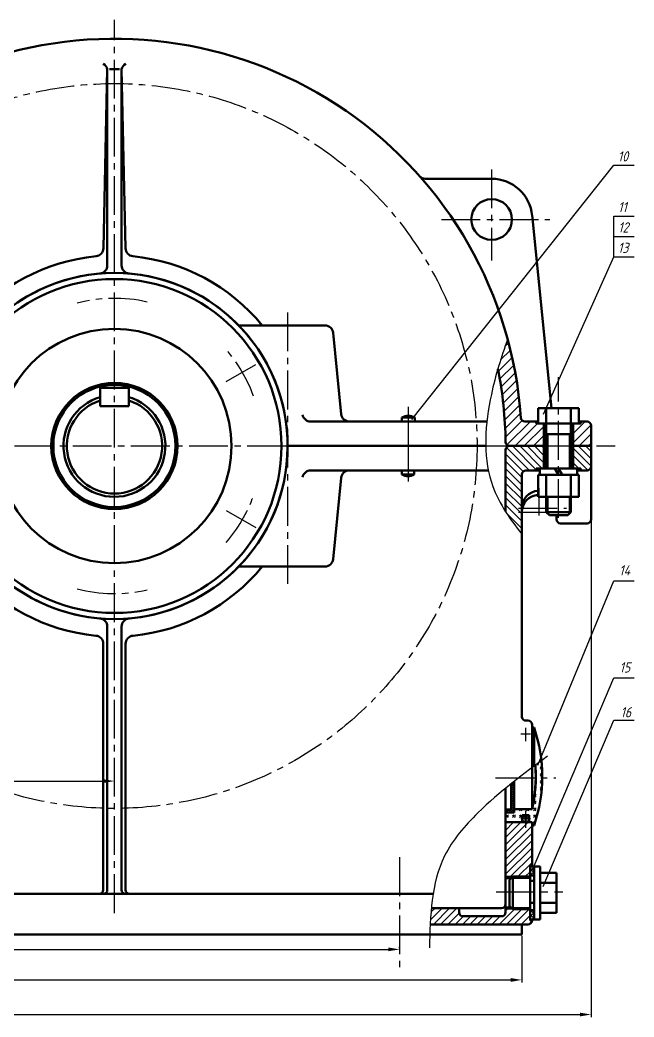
# Model space of a CAD drawing. Header units: millimetres. Extents: x 193 to 2720, y 325 to 2799.
# Drawn here: x 606.7 to 908.1, y 1022.8 to 1512.5 of the extents above; entities that cross this region are included whole.
import ezdxf

# ---------------------------------------------------------------- set-up
doc = ezdxf.new("R2010")
doc.units = ezdxf.units.MM
doc.linetypes.add('CENTER2', pattern=[28.575, 19.05, -3.175, 3.175, -3.175])
for name, color, linetype in [('标注', 191, 'Continuous'), ('点划线', 151, 'CENTER2'), ('细实线', 7, 'Continuous')]:
    doc.layers.add(name, color=color, linetype=linetype)
doc.layers.add('粗实线', color=7, linetype='Continuous', lineweight=50)
doc.styles.get("Standard").update_dxf_attribs({"font": 'gbeitc.shx', "bigfont": 'gbcbig.shx'})
doc.dimstyles.new('副本 ISO-25', dxfattribs={"dimtxt": 5.5, "dimasz": 5.5, "dimexe": 1.25, "dimexo": 0.625, "dimtad": 1, "dimtoh": 1, "dimtxsty": 'Standard', "dimcen": 2.5, "dimadec": 0, "dimazin": 0, "dimtfac": 1, "dimtmove": 0, "dimatfit": 3, "dimfxl": 1, "dimarcsym": 0})
pattern_1 = [(45, (0, 0.6665), (3.3941125, 0), [2, -2.8]), (45, (0.8485, 0.6665), (3.3941125, 0), [0.8, -4]), (45, (0, 1.515), (3.3941125, 0), [0.8, -4])]

# ---------------------------------------------------------------- blocks, each defined once
blk = doc.blocks.new('*D14')
at = {"layer": 'Defpoints', "color": 0, "transparency": 16777216}
for p in [(345.07, 1056.02), (793.07, 1056.02), (793.07, 1056.02)]:
    blk.add_point(p, dxfattribs=at)
at = {"layer": '标注', "color": 0, "lineweight": -2, "transparency": 16777216}
for p, q in [((345.07, 1056.65), (345.07, 1057.27)), ((350.57, 1056.02), (787.57, 1056.02)), ((793.07, 1056.65), (793.07, 1057.27))]:
    blk.add_line(p, q, dxfattribs=at)
at = {"layer": '标注', "color": 0, "transparency": 16777216}
for points in [[(350.57, 1056.94), (350.57, 1055.11), (345.07, 1056.02)], [(787.57, 1056.94), (787.57, 1055.11), (793.07, 1056.02)]]:
    blk.add_solid(points, dxfattribs=at)
at = {"layer": '标注', "color": 0, "transparency": 16777216, "insert": (569.07, 1059.4), "char_height": 5.5, "attachment_point": 5}
blk.add_mtext('448', dxfattribs=at)
blk = doc.blocks.new('*D15')
at = {"layer": 'Defpoints', "color": 0, "transparency": 16777216}
for p in [(285.07, 1063.25), (853.07, 1063.25), (853.07, 1041.01)]:
    blk.add_point(p, dxfattribs=at)
at = {"layer": '标注', "color": 0, "lineweight": -2, "transparency": 16777216}
for p, q in [((285.07, 1062.62), (285.07, 1039.76)), ((853.07, 1062.62), (853.07, 1039.76)), ((290.57, 1041.01), (847.57, 1041.01))]:
    blk.add_line(p, q, dxfattribs=at)
at = {"layer": '标注', "color": 0, "transparency": 16777216}
for points in [[(290.57, 1041.93), (290.57, 1040.09), (285.07, 1041.01)], [(847.57, 1041.93), (847.57, 1040.09), (853.07, 1041.01)]]:
    blk.add_solid(points, dxfattribs=at)
at = {"layer": '标注', "color": 0, "transparency": 16777216, "insert": (569.07, 1044.38), "char_height": 5.5, "attachment_point": 5}
blk.add_mtext('568', dxfattribs=at)
blk = doc.blocks.new('*D16')
at = {"layer": 'Defpoints', "color": 0, "transparency": 16777216}
for p in [(251.07, 1265.25), (887.07, 1267.25), (887.07, 1024.03)]:
    blk.add_point(p, dxfattribs=at)
at = {"layer": '标注', "color": 0, "lineweight": -2, "transparency": 16777216}
for p, q in [((251.07, 1264.62), (251.07, 1022.78)), ((887.07, 1266.62), (887.07, 1022.78)), ((256.57, 1024.03), (881.57, 1024.03))]:
    blk.add_line(p, q, dxfattribs=at)
at = {"layer": '标注', "color": 0, "transparency": 16777216}
for points in [[(256.57, 1024.95), (256.57, 1023.11), (251.07, 1024.03)], [(881.57, 1024.95), (881.57, 1023.11), (887.07, 1024.03)]]:
    blk.add_solid(points, dxfattribs=at)
at = {"layer": '标注', "color": 0, "transparency": 16777216, "insert": (569.07, 1027.4), "char_height": 5.5, "attachment_point": 5}
blk.add_mtext('636', dxfattribs=at)
blk = doc.blocks.new('*D25')
at = {"layer": 'Defpoints', "color": 0, "transparency": 16777216}
for p in [(417.07, 1138.67), (653.07, 1138.67), (653.07, 1138.67)]:
    blk.add_point(p, dxfattribs=at)
at = {"layer": '标注', "color": 0, "lineweight": -2, "transparency": 16777216}
for p, q in [((417.07, 1139.29), (417.07, 1139.92)), ((422.57, 1138.67), (647.57, 1138.67)), ((653.07, 1139.29), (653.07, 1139.92))]:
    blk.add_line(p, q, dxfattribs=at)
at = {"layer": '标注', "color": 0, "transparency": 16777216}
for points in [[(422.57, 1139.59), (422.57, 1137.75), (417.07, 1138.67)], [(647.57, 1139.59), (647.57, 1137.75), (653.07, 1138.67)]]:
    blk.add_solid(points, dxfattribs=at)
at = {"layer": '标注', "color": 0, "transparency": 16777216, "insert": (535.07, 1142.04), "char_height": 5.5, "attachment_point": 5}
blk.add_mtext('236%%P0.036', dxfattribs=at)

msp = doc.modelspace()

# ---------------------------------------------------------------- hatches: boundary and pattern name
at = {"layer": '细实线', "transparency": 33554687}
h = msp.add_hatch(dxfattribs=at)
h.set_pattern_fill('ANSI31', color=256)
edge = h.paths.add_edge_path()
edge.add_spline(control_points=[(846.0837, 1355.6577), (844.3701, 1350.8694), (842.7497, 1346.0323), (841.3038, 1341.1038)], knot_values=[17.5602873, 17.5602873, 17.5602873, 17.5602873, 32.88659148, 32.88659148, 32.88659148, 32.88659148], degree=3, periodic=0)
edge.add_arc((653.0728, 1303.2478), 192, 0.590689, 11.371336, ccw=False)
edge.add_arc((847.0625, 1305.2478), 2, 180.590689, 270)
edge.add_line((847.0625, 1303.2478), (863.8728, 1303.2478))
edge.add_line((863.8728, 1303.2478), (863.8728, 1314.2478))
edge.add_line((863.8728, 1314.2478), (860.0728, 1314.2478))
edge.add_line((860.0728, 1314.2478), (860.0728, 1315.2478))
edge.add_line((860.0728, 1315.2478), (854.5871, 1315.2478))
edge.add_arc((854.5871, 1317.2478), 2, 183.974181, 270, ccw=False)
edge.add_arc((653.0728, 1303.2478), 200, 3.974181, 15.191706)
h.paths.add_polyline_path([(887.0728, 1313.2478, 0.41421356), (885.0728, 1315.2478), (882.0728, 1315.2478), (882.0728, 1314.2478), (878.2728, 1314.2478), (878.2728, 1303.2478), (887.0728, 1303.2478)])
h = msp.add_hatch(dxfattribs=at)
h.set_pattern_fill('ANSI31', color=256, scale=0.8, angle=90)
edge = h.paths.add_edge_path()
edge.add_line((863.8728, 1303.2478), (847.0728, 1303.2478))
edge.add_arc((847.0728, 1301.2478), 2, 90, 180)
edge.add_line((845.0728, 1301.2478), (845.0728, 1271.0023))
edge.add_spline(control_points=[(845.0728, 1271.0023), (847.4659, 1267.2057), (850.189, 1263.5316), (853.0728, 1259.9171)], knot_values=[105.15686779, 105.15686779, 105.15686779, 105.15686779, 118.67335354, 118.67335354, 118.67335354, 118.67335354], degree=3, periodic=0)
edge.add_line((853.0728, 1259.9171), (853.0728, 1289.2478))
edge.add_arc((855.0728, 1289.2478), 2, 90, 180, ccw=False)
edge.add_line((855.0728, 1291.2478), (860.0728, 1291.2478))
edge.add_line((860.0728, 1291.2478), (860.0728, 1292.2478))
edge.add_line((860.0728, 1292.2478), (863.8728, 1292.2478))
edge.add_line((863.8728, 1292.2478), (863.8728, 1303.2478))
h.paths.add_polyline_path([(887.0728, 1303.2478), (878.2728, 1303.2478), (878.2728, 1292.2478), (882.0728, 1292.2478), (882.0728, 1291.2478), (885.0728, 1291.2478, 0.41421356), (887.0728, 1293.2478)])
h = msp.add_hatch(dxfattribs=at)
h.set_pattern_fill('GOST_GLASS', color=256, scale=0.4)
h.set_pattern_definition(pattern_1)
edge = h.paths.add_edge_path()
edge.add_line((861.4859, 1147.7477), (861.8792, 1148.7047))
edge.add_line((861.8792, 1148.7047), (861.8786, 1148.7043))
edge.add_line((861.8786, 1148.7043), (861.8742, 1148.7011))
edge.add_line((861.8742, 1148.7011), (861.8699, 1148.6978))
edge.add_line((861.8699, 1148.6978), (861.8655, 1148.6946))
edge.add_line((861.8655, 1148.6946), (861.8611, 1148.6914))
edge.add_line((861.8611, 1148.6914), (861.8568, 1148.6882))
edge.add_line((861.8568, 1148.6882), (861.8524, 1148.6849))
edge.add_line((861.8524, 1148.6849), (861.8481, 1148.6817))
edge.add_line((861.8481, 1148.6817), (861.8437, 1148.6785))
edge.add_line((861.8437, 1148.6785), (861.8393, 1148.6753))
edge.add_line((861.8393, 1148.6753), (861.835, 1148.6721))
edge.add_line((861.835, 1148.6721), (861.8306, 1148.6688))
edge.add_line((861.8306, 1148.6688), (861.8262, 1148.6656))
edge.add_line((861.8262, 1148.6656), (861.8219, 1148.6624))
edge.add_line((861.8219, 1148.6624), (861.8175, 1148.6592))
edge.add_line((861.8175, 1148.6592), (861.8131, 1148.6559))
edge.add_line((861.8131, 1148.6559), (861.8088, 1148.6527))
edge.add_line((861.8088, 1148.6527), (861.8044, 1148.6495))
edge.add_line((861.8044, 1148.6495), (861.8001, 1148.6463))
edge.add_line((861.8001, 1148.6463), (861.7957, 1148.643))
edge.add_line((861.7957, 1148.643), (861.7913, 1148.6398))
edge.add_line((861.7913, 1148.6398), (861.787, 1148.6366))
edge.add_line((861.787, 1148.6366), (861.7826, 1148.6334))
edge.add_line((861.7826, 1148.6334), (861.7782, 1148.6302))
edge.add_line((861.7782, 1148.6302), (861.7739, 1148.6269))
edge.add_line((861.7739, 1148.6269), (861.7695, 1148.6237))
edge.add_line((861.7695, 1148.6237), (861.7651, 1148.6205))
edge.add_line((861.7651, 1148.6205), (861.7608, 1148.6173))
edge.add_line((861.7608, 1148.6173), (861.7564, 1148.614))
edge.add_line((861.7564, 1148.614), (861.7521, 1148.6108))
edge.add_line((861.7521, 1148.6108), (861.7477, 1148.6076))
edge.add_line((861.7477, 1148.6076), (861.7433, 1148.6044))
edge.add_line((861.7433, 1148.6044), (861.739, 1148.6012))
edge.add_line((861.739, 1148.6012), (861.7346, 1148.5979))
edge.add_line((861.7346, 1148.5979), (861.7302, 1148.5947))
edge.add_line((861.7302, 1148.5947), (861.7259, 1148.5915))
edge.add_line((861.7259, 1148.5915), (861.7215, 1148.5883))
edge.add_line((861.7215, 1148.5883), (861.7172, 1148.585))
edge.add_line((861.7172, 1148.585), (861.7128, 1148.5818))
edge.add_line((861.7128, 1148.5818), (861.7084, 1148.5786))
edge.add_line((861.7084, 1148.5786), (861.7041, 1148.5754))
edge.add_line((861.7041, 1148.5754), (861.6997, 1148.5721))
edge.add_line((861.6997, 1148.5721), (861.6953, 1148.5689))
edge.add_line((861.6953, 1148.5689), (861.691, 1148.5657))
edge.add_line((861.691, 1148.5657), (861.6866, 1148.5625))
edge.add_line((861.6866, 1148.5625), (861.6823, 1148.5593))
edge.add_line((861.6823, 1148.5593), (861.6779, 1148.556))
edge.add_line((861.6779, 1148.556), (861.6735, 1148.5528))
edge.add_line((861.6735, 1148.5528), (861.6692, 1148.5496))
edge.add_line((861.6692, 1148.5496), (861.6648, 1148.5464))
edge.add_line((861.6648, 1148.5464), (861.6604, 1148.5431))
edge.add_line((861.6604, 1148.5431), (861.6561, 1148.5399))
edge.add_line((861.6561, 1148.5399), (861.6517, 1148.5367))
edge.add_line((861.6517, 1148.5367), (861.6473, 1148.5335))
edge.add_line((861.6473, 1148.5335), (861.643, 1148.5302))
edge.add_line((861.643, 1148.5302), (861.6386, 1148.527))
edge.add_line((861.6386, 1148.527), (861.6343, 1148.5238))
edge.add_line((861.6343, 1148.5238), (861.6299, 1148.5206))
edge.add_line((861.6299, 1148.5206), (861.6255, 1148.5174))
edge.add_line((861.6255, 1148.5174), (861.6212, 1148.5141))
edge.add_line((861.6212, 1148.5141), (861.6168, 1148.5109))
edge.add_line((861.6168, 1148.5109), (861.6124, 1148.5077))
edge.add_line((861.6124, 1148.5077), (861.6081, 1148.5045))
edge.add_line((861.6081, 1148.5045), (861.6037, 1148.5012))
edge.add_line((861.6037, 1148.5012), (861.5994, 1148.498))
edge.add_line((861.5994, 1148.498), (861.595, 1148.4948))
edge.add_line((861.595, 1148.4948), (861.5906, 1148.4916))
edge.add_line((861.5906, 1148.4916), (861.5863, 1148.4883))
edge.add_line((861.5863, 1148.4883), (861.5819, 1148.4851))
edge.add_line((861.5819, 1148.4851), (861.5775, 1148.4819))
edge.add_line((861.5775, 1148.4819), (861.5732, 1148.4787))
edge.add_line((861.5732, 1148.4787), (861.5688, 1148.4754))
edge.add_line((861.5688, 1148.4754), (861.5645, 1148.4722))
edge.add_line((861.5645, 1148.4722), (861.5601, 1148.469))
edge.add_line((861.5601, 1148.469), (861.5557, 1148.4658))
edge.add_line((861.5557, 1148.4658), (861.5514, 1148.4626))
edge.add_line((861.5514, 1148.4626), (861.547, 1148.4593))
edge.add_line((861.547, 1148.4593), (861.5426, 1148.4561))
edge.add_line((861.5426, 1148.4561), (861.5383, 1148.4529))
edge.add_line((861.5383, 1148.4529), (861.5339, 1148.4497))
edge.add_line((861.5339, 1148.4497), (861.5296, 1148.4464))
edge.add_line((861.5296, 1148.4464), (861.5252, 1148.4432))
edge.add_line((861.5252, 1148.4432), (861.5208, 1148.44))
edge.add_line((861.5208, 1148.44), (861.5165, 1148.4368))
edge.add_line((861.5165, 1148.4368), (861.5121, 1148.4335))
edge.add_line((861.5121, 1148.4335), (861.5077, 1148.4303))
edge.add_line((861.5077, 1148.4303), (861.5034, 1148.4271))
edge.add_line((861.5034, 1148.4271), (861.499, 1148.4239))
edge.add_line((861.499, 1148.4239), (861.4947, 1148.4206))
edge.add_line((861.4947, 1148.4206), (861.4903, 1148.4174))
edge.add_line((861.4903, 1148.4174), (861.4859, 1148.4142))
edge.add_line((861.4859, 1148.4142), (861.4787, 1148.4089))
edge.add_line((861.4787, 1148.4089), (861.4715, 1148.4035))
edge.add_line((861.4715, 1148.4035), (861.4643, 1148.3982))
edge.add_line((861.4643, 1148.3982), (861.457, 1148.3928))
edge.add_line((861.457, 1148.3928), (861.4498, 1148.3875))
edge.add_line((861.4498, 1148.3875), (861.4426, 1148.3822))
edge.add_line((861.4426, 1148.3822), (861.4354, 1148.3768))
edge.add_line((861.4354, 1148.3768), (861.4281, 1148.3715))
edge.add_line((861.4281, 1148.3715), (861.4209, 1148.3661))
edge.add_line((861.4209, 1148.3661), (861.4137, 1148.3608))
edge.add_line((861.4137, 1148.3608), (861.4065, 1148.3555))
edge.add_line((861.4065, 1148.3555), (861.3992, 1148.3501))
edge.add_line((861.3992, 1148.3501), (861.392, 1148.3448))
edge.add_line((861.392, 1148.3448), (861.3848, 1148.3394))
edge.add_line((861.3848, 1148.3394), (861.3776, 1148.3341))
edge.add_line((861.3776, 1148.3341), (861.3703, 1148.3288))
edge.add_line((861.3703, 1148.3288), (861.3631, 1148.3234))
edge.add_line((861.3631, 1148.3234), (861.3559, 1148.3181))
edge.add_line((861.3559, 1148.3181), (861.3487, 1148.3127))
edge.add_line((861.3487, 1148.3127), (861.3414, 1148.3074))
edge.add_line((861.3414, 1148.3074), (861.3342, 1148.3021))
edge.add_line((861.3342, 1148.3021), (861.327, 1148.2967))
edge.add_line((861.327, 1148.2967), (861.3198, 1148.2914))
edge.add_line((861.3198, 1148.2914), (861.3126, 1148.286))
edge.add_line((861.3126, 1148.286), (861.3053, 1148.2807))
edge.add_line((861.3053, 1148.2807), (861.2981, 1148.2754))
edge.add_line((861.2981, 1148.2754), (861.2909, 1148.27))
edge.add_line((861.2909, 1148.27), (861.2837, 1148.2647))
edge.add_line((861.2837, 1148.2647), (861.2764, 1148.2593))
edge.add_line((861.2764, 1148.2593), (861.2692, 1148.254))
edge.add_line((861.2692, 1148.254), (861.262, 1148.2487))
edge.add_line((861.262, 1148.2487), (861.2548, 1148.2433))
edge.add_line((861.2548, 1148.2433), (861.2475, 1148.238))
edge.add_line((861.2475, 1148.238), (861.2403, 1148.2326))
edge.add_line((861.2403, 1148.2326), (861.2331, 1148.2273))
edge.add_line((861.2331, 1148.2273), (861.2259, 1148.2219))
edge.add_line((861.2259, 1148.2219), (861.2186, 1148.2166))
edge.add_line((861.2186, 1148.2166), (861.2114, 1148.2113))
edge.add_line((861.2114, 1148.2113), (861.2042, 1148.2059))
edge.add_line((861.2042, 1148.2059), (861.197, 1148.2006))
edge.add_line((861.197, 1148.2006), (861.1898, 1148.1952))
edge.add_line((861.1898, 1148.1952), (861.1825, 1148.1899))
edge.add_line((861.1825, 1148.1899), (861.1753, 1148.1846))
edge.add_line((861.1753, 1148.1846), (861.1681, 1148.1792))
edge.add_line((861.1681, 1148.1792), (861.1609, 1148.1739))
edge.add_line((861.1609, 1148.1739), (861.1536, 1148.1685))
edge.add_line((861.1536, 1148.1685), (861.1464, 1148.1632))
edge.add_line((861.1464, 1148.1632), (861.1392, 1148.1579))
edge.add_line((861.1392, 1148.1579), (861.132, 1148.1525))
edge.add_line((861.132, 1148.1525), (861.1247, 1148.1472))
edge.add_line((861.1247, 1148.1472), (861.1175, 1148.1418))
edge.add_line((861.1175, 1148.1418), (861.1103, 1148.1365))
edge.add_line((861.1103, 1148.1365), (861.1031, 1148.1311))
edge.add_line((861.1031, 1148.1311), (861.0959, 1148.1258))
edge.add_line((861.0959, 1148.1258), (861.0886, 1148.1205))
edge.add_line((861.0886, 1148.1205), (861.0814, 1148.1151))
edge.add_line((861.0814, 1148.1151), (861.0742, 1148.1098))
edge.add_line((861.0742, 1148.1098), (861.067, 1148.1044))
edge.add_line((861.067, 1148.1044), (861.0597, 1148.0991))
edge.add_line((861.0597, 1148.0991), (861.0525, 1148.0937))
edge.add_line((861.0525, 1148.0937), (861.0453, 1148.0884))
edge.add_line((861.0453, 1148.0884), (861.0381, 1148.0831))
edge.add_line((861.0381, 1148.0831), (861.0309, 1148.0777))
edge.add_line((861.0309, 1148.0777), (861.0236, 1148.0724))
edge.add_line((861.0236, 1148.0724), (861.0164, 1148.067))
edge.add_line((861.0164, 1148.067), (861.0092, 1148.0617))
edge.add_line((861.0092, 1148.0617), (861.002, 1148.0563))
edge.add_line((861.002, 1148.0563), (860.9947, 1148.051))
edge.add_line((860.9947, 1148.051), (860.9875, 1148.0457))
edge.add_line((860.9875, 1148.0457), (860.9803, 1148.0403))
edge.add_line((860.9803, 1148.0403), (860.9731, 1148.035))
edge.add_line((860.9731, 1148.035), (860.9659, 1148.0296))
edge.add_line((860.9659, 1148.0296), (860.9586, 1148.0243))
edge.add_line((860.9586, 1148.0243), (860.9514, 1148.0189))
edge.add_line((860.9514, 1148.0189), (860.9442, 1148.0136))
edge.add_line((860.9442, 1148.0136), (860.937, 1148.0083))
edge.add_line((860.937, 1148.0083), (860.9297, 1148.0029))
edge.add_line((860.9297, 1148.0029), (860.9225, 1147.9976))
edge.add_line((860.9225, 1147.9976), (860.9153, 1147.9922))
edge.add_line((860.9153, 1147.9922), (860.9081, 1147.9869))
edge.add_line((860.9081, 1147.9869), (860.9009, 1147.9815))
edge.add_line((860.9009, 1147.9815), (860.8936, 1147.9762))
edge.add_line((860.8936, 1147.9762), (860.8864, 1147.9708))
edge.add_line((860.8864, 1147.9708), (860.8792, 1147.9655))
edge.add_line((860.8792, 1147.9655), (860.872, 1147.9602))
edge.add_line((860.872, 1147.9602), (860.8648, 1147.9548))
edge.add_line((860.8648, 1147.9548), (860.8575, 1147.9495))
edge.add_line((860.8575, 1147.9495), (860.8503, 1147.9441))
edge.add_line((860.8503, 1147.9441), (860.8431, 1147.9388))
edge.add_line((860.8431, 1147.9388), (860.8359, 1147.9334))
edge.add_line((860.8359, 1147.9334), (860.8286, 1147.9281))
edge.add_line((860.8286, 1147.9281), (860.8214, 1147.9228))
edge.add_line((860.8214, 1147.9228), (860.8142, 1147.9174))
edge.add_line((860.8142, 1147.9174), (860.807, 1147.9121))
edge.add_line((860.807, 1147.9121), (860.7998, 1147.9067))
edge.add_line((860.7998, 1147.9067), (860.7925, 1147.9014))
edge.add_line((860.7925, 1147.9014), (860.7853, 1147.896))
edge.add_line((860.7853, 1147.896), (860.7781, 1147.8907))
edge.add_line((860.7781, 1147.8907), (860.7709, 1147.8853))
edge.add_line((860.7709, 1147.8853), (860.7637, 1147.88))
edge.add_line((860.7637, 1147.88), (860.7564, 1147.8746))
edge.add_line((860.7564, 1147.8746), (860.7492, 1147.8693))
edge.add_line((860.7492, 1147.8693), (860.742, 1147.864))
edge.add_line((860.742, 1147.864), (860.7348, 1147.8586))
edge.add_line((860.7348, 1147.8586), (860.7276, 1147.8533))
edge.add_line((860.7276, 1147.8533), (860.7203, 1147.8479))
edge.add_line((860.7203, 1147.8479), (860.7131, 1147.8426))
edge.add_line((860.7131, 1147.8426), (860.7059, 1147.8372))
edge.add_line((860.7059, 1147.8372), (860.6987, 1147.8319))
edge.add_line((860.6987, 1147.8319), (860.6915, 1147.8265))
edge.add_line((860.6915, 1147.8265), (860.6842, 1147.8212))
edge.add_line((860.6842, 1147.8212), (860.677, 1147.8159))
edge.add_line((860.677, 1147.8159), (860.6698, 1147.8105))
edge.add_line((860.6698, 1147.8105), (860.6626, 1147.8052))
edge.add_line((860.6626, 1147.8052), (860.6553, 1147.7998))
edge.add_line((860.6553, 1147.7998), (860.6481, 1147.7945))
edge.add_line((860.6481, 1147.7945), (860.6409, 1147.7891))
edge.add_line((860.6409, 1147.7891), (860.6337, 1147.7838))
edge.add_line((860.6337, 1147.7838), (860.6265, 1147.7784))
edge.add_line((860.6265, 1147.7784), (860.6192, 1147.7731))
edge.add_line((860.6192, 1147.7731), (860.612, 1147.7677))
edge.add_line((860.612, 1147.7677), (860.6048, 1147.7624))
edge.add_line((860.6048, 1147.7624), (860.5976, 1147.757))
edge.add_line((860.5976, 1147.757), (860.5904, 1147.7517))
edge.add_line((860.5904, 1147.7517), (860.5832, 1147.7464))
edge.add_line((860.5832, 1147.7464), (860.5759, 1147.741))
edge.add_line((860.5759, 1147.741), (860.5687, 1147.7357))
edge.add_line((860.5687, 1147.7357), (860.5615, 1147.7303))
edge.add_line((860.5615, 1147.7303), (860.5543, 1147.725))
edge.add_line((860.5543, 1147.725), (860.5471, 1147.7196))
edge.add_line((860.5471, 1147.7196), (860.5398, 1147.7143))
edge.add_line((860.5398, 1147.7143), (860.5326, 1147.7089))
edge.add_line((860.5326, 1147.7089), (860.5254, 1147.7036))
edge.add_line((860.5254, 1147.7036), (860.5182, 1147.6982))
edge.add_line((860.5182, 1147.6982), (860.511, 1147.6929))
edge.add_line((860.511, 1147.6929), (860.5037, 1147.6875))
edge.add_line((860.5037, 1147.6875), (860.4965, 1147.6822))
edge.add_line((860.4965, 1147.6822), (860.4893, 1147.6768))
edge.add_line((860.4893, 1147.6768), (860.4821, 1147.6715))
edge.add_line((860.4821, 1147.6715), (860.4749, 1147.6661))
edge.add_line((860.4749, 1147.6661), (860.4676, 1147.6608))
edge.add_line((860.4676, 1147.6608), (860.4604, 1147.6555))
edge.add_line((860.4604, 1147.6555), (860.4532, 1147.6501))
edge.add_line((860.4532, 1147.6501), (860.446, 1147.6448))
edge.add_line((860.446, 1147.6448), (860.4388, 1147.6394))
edge.add_line((860.4388, 1147.6394), (860.4315, 1147.6341))
edge.add_line((860.4315, 1147.6341), (860.4243, 1147.6287))
edge.add_line((860.4243, 1147.6287), (860.4171, 1147.6234))
edge.add_line((860.4171, 1147.6234), (860.4099, 1147.618))
edge.add_line((860.4099, 1147.618), (860.4027, 1147.6127))
edge.add_line((860.4027, 1147.6127), (860.3955, 1147.6073))
edge.add_line((860.3955, 1147.6073), (860.3882, 1147.602))
edge.add_line((860.3882, 1147.602), (860.381, 1147.5966))
edge.add_line((860.381, 1147.5966), (860.3738, 1147.5913))
edge.add_line((860.3738, 1147.5913), (860.3666, 1147.5859))
edge.add_line((860.3666, 1147.5859), (860.3594, 1147.5806))
edge.add_line((860.3594, 1147.5806), (860.3521, 1147.5752))
edge.add_line((860.3521, 1147.5752), (860.3449, 1147.5699))
edge.add_line((860.3449, 1147.5699), (860.3377, 1147.5645))
edge.add_line((860.3377, 1147.5645), (860.3305, 1147.5592))
edge.add_line((860.3305, 1147.5592), (860.3233, 1147.5538))
edge.add_line((860.3233, 1147.5538), (860.316, 1147.5485))
edge.add_line((860.316, 1147.5485), (860.3088, 1147.5431))
edge.add_line((860.3088, 1147.5431), (860.3016, 1147.5378))
edge.add_line((860.3016, 1147.5378), (860.2944, 1147.5324))
edge.add_line((860.2944, 1147.5324), (860.2872, 1147.5271))
edge.add_line((860.2872, 1147.5271), (860.28, 1147.5217))
edge.add_line((860.28, 1147.5217), (860.2727, 1147.5164))
edge.add_line((860.2727, 1147.5164), (860.2655, 1147.511))
edge.add_line((860.2655, 1147.511), (860.2583, 1147.5057))
edge.add_line((860.2583, 1147.5057), (860.2511, 1147.5003))
edge.add_line((860.2511, 1147.5003), (860.2439, 1147.495))
edge.add_line((860.2439, 1147.495), (860.2367, 1147.4896))
edge.add_line((860.2367, 1147.4896), (860.2294, 1147.4843))
edge.add_line((860.2294, 1147.4843), (860.2222, 1147.4789))
edge.add_line((860.2222, 1147.4789), (860.215, 1147.4736))
edge.add_line((860.215, 1147.4736), (860.2078, 1147.4682))
edge.add_line((860.2078, 1147.4682), (860.2006, 1147.4629))
edge.add_line((860.2006, 1147.4629), (860.1933, 1147.4575))
edge.add_line((860.1933, 1147.4575), (860.1861, 1147.4522))
edge.add_line((860.1861, 1147.4522), (860.1789, 1147.4468))
edge.add_line((860.1789, 1147.4468), (860.1717, 1147.4415))
edge.add_line((860.1717, 1147.4415), (860.1645, 1147.4361))
edge.add_line((860.1645, 1147.4361), (860.1573, 1147.4308))
edge.add_line((860.1573, 1147.4308), (860.15, 1147.4254))
edge.add_line((860.15, 1147.4254), (860.1428, 1147.4201))
edge.add_line((860.1428, 1147.4201), (860.1356, 1147.4147))
edge.add_line((860.1356, 1147.4147), (860.1284, 1147.4094))
edge.add_line((860.1284, 1147.4094), (860.1212, 1147.404))
edge.add_line((860.1212, 1147.404), (860.114, 1147.3987))
edge.add_line((860.114, 1147.3987), (860.1067, 1147.3933))
edge.add_line((860.1067, 1147.3933), (860.0995, 1147.388))
edge.add_line((860.0995, 1147.388), (860.0923, 1147.3826))
edge.add_line((860.0923, 1147.3826), (860.0851, 1147.3773))
edge.add_line((860.0851, 1147.3773), (860.0779, 1147.3719))
edge.add_line((860.0779, 1147.3719), (860.0707, 1147.3666))
edge.add_line((860.0707, 1147.3666), (860.0634, 1147.3612))
edge.add_line((860.0634, 1147.3612), (860.0562, 1147.3559))
edge.add_line((860.0562, 1147.3559), (860.049, 1147.3505))
edge.add_line((860.049, 1147.3505), (860.0418, 1147.3452))
edge.add_line((860.0418, 1147.3452), (860.0346, 1147.3398))
edge.add_line((860.0346, 1147.3398), (860.0274, 1147.3345))
edge.add_line((860.0274, 1147.3345), (860.0201, 1147.3291))
edge.add_line((860.0201, 1147.3291), (860.0129, 1147.3238))
edge.add_line((860.0129, 1147.3238), (860.0057, 1147.3184))
edge.add_line((860.0057, 1147.3184), (859.9985, 1147.3131))
edge.add_line((859.9985, 1147.3131), (859.9913, 1147.3077))
edge.add_line((859.9913, 1147.3077), (859.9841, 1147.3024))
edge.add_line((859.9841, 1147.3024), (859.9768, 1147.297))
edge.add_line((859.9768, 1147.297), (859.9696, 1147.2917))
edge.add_line((859.9696, 1147.2917), (859.9624, 1147.2863))
edge.add_line((859.9624, 1147.2863), (859.9552, 1147.2809))
edge.add_line((859.9552, 1147.2809), (859.948, 1147.2756))
edge.add_line((859.948, 1147.2756), (859.9408, 1147.2702))
edge.add_line((859.9408, 1147.2702), (859.9335, 1147.2649))
edge.add_line((859.9335, 1147.2649), (859.9263, 1147.2595))
edge.add_line((859.9263, 1147.2595), (859.9191, 1147.2542))
edge.add_line((859.9191, 1147.2542), (859.9119, 1147.2488))
edge.add_line((859.9119, 1147.2488), (859.9047, 1147.2435))
edge.add_line((859.9047, 1147.2435), (859.8975, 1147.2381))
edge.add_line((859.8975, 1147.2381), (859.8903, 1147.2328))
edge.add_line((859.8903, 1147.2328), (859.883, 1147.2274))
edge.add_line((859.883, 1147.2274), (859.8758, 1147.2221))
edge.add_line((859.8758, 1147.2221), (859.8686, 1147.2167))
edge.add_line((859.8686, 1147.2167), (859.8614, 1147.2114))
edge.add_line((859.8614, 1147.2114), (859.8542, 1147.206))
edge.add_line((859.8542, 1147.206), (859.847, 1147.2007))
edge.add_line((859.847, 1147.2007), (859.8397, 1147.1953))
edge.add_line((859.8397, 1147.1953), (859.8325, 1147.1899))
edge.add_line((859.8325, 1147.1899), (859.8253, 1147.1846))
edge.add_line((859.8253, 1147.1846), (859.8181, 1147.1792))
edge.add_line((859.8181, 1147.1792), (859.8109, 1147.1739))
edge.add_line((859.8109, 1147.1739), (859.8037, 1147.1685))
edge.add_line((859.8037, 1147.1685), (859.7965, 1147.1632))
edge.add_line((859.7965, 1147.1632), (859.7892, 1147.1578))
edge.add_line((859.7892, 1147.1578), (859.782, 1147.1525))
edge.add_line((859.782, 1147.1525), (859.7748, 1147.1471))
edge.add_line((859.7748, 1147.1471), (859.7676, 1147.1418))
edge.add_line((859.7676, 1147.1418), (859.7604, 1147.1364))
edge.add_line((859.7604, 1147.1364), (859.7532, 1147.1311))
edge.add_line((859.7532, 1147.1311), (859.746, 1147.1257))
edge.add_line((859.746, 1147.1257), (859.7387, 1147.1203))
edge.add_line((859.7387, 1147.1203), (859.7315, 1147.115))
edge.add_line((859.7315, 1147.115), (859.7243, 1147.1096))
edge.add_line((859.7243, 1147.1096), (859.7171, 1147.1043))
edge.add_line((859.7171, 1147.1043), (859.7099, 1147.0989))
edge.add_line((859.7099, 1147.0989), (859.7027, 1147.0936))
edge.add_line((859.7027, 1147.0936), (859.6955, 1147.0882))
edge.add_line((859.6955, 1147.0882), (859.6882, 1147.0829))
edge.add_line((859.6882, 1147.0829), (859.681, 1147.0775))
edge.add_line((859.681, 1147.0775), (859.6738, 1147.0721))
edge.add_line((859.6738, 1147.0721), (859.6666, 1147.0668))
edge.add_line((859.6666, 1147.0668), (859.6594, 1147.0614))
edge.add_line((859.6594, 1147.0614), (859.6522, 1147.0561))
edge.add_line((859.6522, 1147.0561), (859.645, 1147.0507))
edge.add_line((859.645, 1147.0507), (859.6377, 1147.0454))
edge.add_arc((789.0728, 1140.9143), 70.8308, 0, 4.965719, ccw=False)
edge.add_line((859.9036, 1140.9143), (863.0728, 1140.9143))
edge.add_arc((789.0728, 1140.9143), 74, 0, 5.978704)
edge.add_line((862.6703, 1148.622), (862.078, 1148.185))
edge.add_line((862.078, 1148.185), (861.4859, 1147.7477))
h = msp.add_hatch(dxfattribs=at)
h.set_pattern_fill('GOST_GLASS', color=256, scale=0.4)
h.set_pattern_definition(pattern_1)
h.paths.add_polyline_path([(863.0728, 1140.9143), (859.9036, 1140.9143, -0.05702596), (858.0728, 1124.9143), (849.3228, 1124.9143), (849.3228, 1123.1643), (845.0728, 1123.1643), (845.0728, 1118.4143), (853.1415, 1118.4143), (853.1415, 1120.1893), (853.1415, 1121.9643), (856.6915, 1121.9643), (856.6915, 1120.1893), (856.6915, 1118.4143), (858.0728, 1118.4143), (858.0728, 1116.9143), (859.0728, 1116.9143, 0.08276253)])
h = msp.add_hatch(dxfattribs=at)
h.set_pattern_fill('ANSI37', color=256, scale=0.25)
h.set_pattern_definition([(45, (0, 5.2375), (-0.561266, 0.561266), []), (135, (0, 5.2375), (-0.561266, -0.561266), [])])
h.paths.add_polyline_path([(849.3228, 1138.5355), (848.8221, 1138.1415), (848.3221, 1137.7464), (847.8228, 1137.3502), (847.8228, 1124.6643), (845.0728, 1124.6643), (845.0728, 1123.1643), (849.3228, 1123.1643)])
h = msp.add_hatch(dxfattribs=at)
h.set_pattern_fill('ANSI37', color=256, scale=0.4)
h.set_pattern_definition([(45, (0, 0.6665), (-0.8980256, 0.8980256), []), (135, (0, 0.6665), (-0.8980256, -0.8980256), [])])
h.paths.add_polyline_path([(854.9165, 1121.9643), (854.9165, 1120.1893), (856.6915, 1120.1893, 0.41421356)])
h.paths.add_polyline_path([(854.9165, 1121.9643, 0.41421356), (853.1415, 1120.1893), (854.9165, 1120.1893)])
h.paths.add_polyline_path([(854.9165, 1120.1893), (853.1415, 1120.1893, 0.41421356), (854.9165, 1118.4143)])
h.paths.add_polyline_path([(856.6915, 1120.1893), (854.9165, 1120.1893), (854.9165, 1118.4143, 0.41421356)])
h = msp.add_hatch(dxfattribs=at)
h.set_pattern_fill('ANSI31', color=256, scale=0.8)
h.paths.add_polyline_path([(845.0728, 1091.7478), (848.5728, 1091.7478), (853.0728, 1091.7478), (857.0728, 1091.7478), (857.0728, 1097.2478), (858.0728, 1097.2478), (858.0728, 1097.7478), (858.0728, 1105.6768), (858.0728, 1110.6768), (858.0728, 1118.4143), (845.0728, 1118.4143)])
h = msp.add_hatch(dxfattribs=at)
h.set_pattern_fill('ANSI37', color=256, scale=0.5)
h.set_pattern_definition([(45, (0, -0.5), (-1.122532, 1.122532), []), (135, (0, -0.5), (-1.122532, -1.122532), [])])
h.paths.add_polyline_path([(859.0728, 1096.7478), (857.0728, 1096.7478), (857.0728, 1092.2478), (859.0728, 1092.2478)])
h.paths.add_polyline_path([(857.0728, 1070.7478), (859.0728, 1070.7478), (859.0728, 1075.2478), (857.0728, 1075.2478)])
h = msp.add_hatch(dxfattribs=at)
h.set_pattern_fill('ANSI31', color=256, scale=0.8)
edge = h.paths.add_edge_path()
edge.add_line((808.7395, 1076.2478), (808.6053, 1074.8183))
edge.add_line((808.6053, 1074.8183), (808.4843, 1073.3842))
edge.add_line((808.4843, 1073.3842), (808.3755, 1071.9459))
edge.add_line((808.3755, 1071.9459), (808.2778, 1070.5037))
edge.add_line((808.2778, 1070.5037), (808.1901, 1069.058))
edge.add_line((808.1901, 1069.058), (808.1461, 1068.2478))
edge.add_line((808.1461, 1068.2478), (855.5728, 1068.2478))
edge.add_line((855.5728, 1068.2478), (856.0728, 1068.2478))
edge.add_arc((856.0728, 1070.2478), 2, 270, 360)
edge.add_line((858.0728, 1070.2478), (857.0728, 1070.2478))
edge.add_line((857.0728, 1070.2478), (857.0728, 1075.7478))
edge.add_line((857.0728, 1075.7478), (848.5728, 1075.7478))
edge.add_line((848.5728, 1075.7478), (845.0728, 1075.7478))
edge.add_line((845.0728, 1075.7478), (845.0728, 1074.2478))
edge.add_arc((843.0728, 1074.2478), 2, -90, 0, ccw=False)
edge.add_line((843.0728, 1072.2478), (824.2288, 1072.2478))
edge.add_arc((824.2288, 1074.2478), 2, 180, 270, ccw=False)
edge.add_line((822.2288, 1074.2478), (822.2288, 1076.2478))
edge.add_line((822.2288, 1076.2478), (808.7395, 1076.2478))

# ---------------------------------------------------------------- linework, layer by layer
at = {"layer": '标注'}
for p, q in [((798.9873, 1316.2358), (898.1467, 1441.2348)), ((898.1467, 1441.2348), (908.1467, 1441.2348)), ((898.1467, 1406.191), (898.1467, 1416.191)), ((898.1467, 1416.191), (908.1467, 1416.191)), ((898.1467, 1396.191), (898.1467, 1406.191)), ((898.1467, 1406.191), (908.1467, 1406.191)), ((863.6332, 1318.862), (898.1467, 1396.191)), ((898.1467, 1396.191), (908.1467, 1396.191)), ((860.9347, 1146.4063), (898.1467, 1236.9622)), ((898.1467, 1236.9622), (908.1467, 1236.9622)), ((858.2344, 1095.1359), (898.1467, 1189.2979)), ((898.1467, 1189.2979), (908.1467, 1189.2979)), ((863.5518, 1086.8921), (898.1467, 1168.5093)), ((898.1467, 1168.5093), (908.1467, 1168.5093))]:
    msp.add_line(p, q, dxfattribs=at)
at = {"layer": '点划线'}
for p, q in [((653.0728, 1073.8723), (653.0728, 1512.482)), ((838.2288, 1439.0201), (838.2288, 1394.2771)), ((813.5963, 1414.483), (866.7517, 1414.483)), ((738.0728, 1368.8374), (738.0728, 1232.699)), ((707.9273, 1334.918), (722.4094, 1343.2793)), ((871.0728, 1267.9301), (871.0728, 1337.0255)), ((797.2001, 1322.4466), (797.2001, 1285.7938)), ((797.2001, 1319.1288), (797.2001, 1286.3305)), ((318.2387, 1303.2478), (898.8296, 1303.2478)), ((792.5736, 1303.2478), (802.1194, 1303.2478)), ((861.5728, 1269.1751), (861.5728, 1282.5997)), ((707.9273, 1271.5775), (722.4094, 1263.2163)), ((851.4131, 1272.7478), (875.0141, 1272.7478)), ((851.5001, 1270.7478), (875.5791, 1270.7478)), ((857.2822, 1161.6393), (852.578, 1161.6393)), ((854.9165, 1164.8059), (854.9165, 1158.2004)), ((840.1719, 1140.2478), (869.7568, 1140.2478)), ((854.9165, 1124.0587), (854.9165, 1115.7183)), ((857.3694, 1120.1893), (852.5157, 1120.1893)), ((793.0728, 1101.2425), (793.0728, 1046.5509)), ((840.4986, 1084.2478), (873.2118, 1084.2478))]:
    msp.add_line(p, q, dxfattribs=at)
msp.add_circle((653.0728, 1303.2478), 178, dxfattribs=at)
for start, end in [(77.211975, 104.669574), (19.723381, 40.853278), (319.146722, 340.276619), (255.330426, 282.788025)]:
    msp.add_arc((653.0728, 1303.2478), 72.5, start, end, dxfattribs=at)
at = {"layer": '粗实线'}
for p, q in [((647.6573, 1400.3256), (649.5728, 1488.2638)), ((649.5728, 1488.2638), (649.5728, 1391.9312)), ((655.5728, 1488.2638), (650.5728, 1488.2638)), ((656.5728, 1391.9312), (656.5728, 1488.2638)), ((658.4938, 1400.3248), (656.5728, 1488.2638)), ((838.2288, 1434.483), (805.806, 1434.483)), ((858.1175, 1416.5895), (867.6017, 1321.7478)), ((714.0728, 1362.4424), (738.0728, 1362.4424)), ((738.0728, 1362.4424), (756.4529, 1362.4424)), ((760.433, 1358.8404), (764.4321, 1318.8498)), ((660.0728, 1331.7478), (646.0728, 1331.7478)), ((646.0728, 1331.7478), (646.0728, 1322.7478)), ((660.0728, 1322.7478), (660.0728, 1331.7478)), ((646.0728, 1322.7478), (660.0728, 1322.7478)), ((881.0878, 1321.7478), (861.0578, 1321.7478)), ((861.0578, 1321.7478), (861.0578, 1314.2478)), ((865.0728, 1314.2478), (865.0728, 1321.7478)), ((877.0728, 1314.2478), (877.0728, 1321.7478)), ((881.0878, 1314.2478), (881.0878, 1321.7478)), ((768.4122, 1315.2478), (749.3726, 1315.2478)), ((835.911, 1315.2478), (768.4122, 1315.2478)), ((794.2001, 1317.2478), (800.2001, 1317.2478)), ((794.2001, 1315.2478), (794.2001, 1317.2478)), ((797.2001, 1317.2478), (797.7001, 1317.2478)), ((800.2001, 1317.2478), (800.48, 1317.245)), ((800.4801, 1317.2478), (800.4601, 1315.2478)), ((861.0578, 1315.2478), (854.5871, 1315.2478)), ((857.8224, 1315.2478), (854.5871, 1315.2478)), ((860.0728, 1314.2478), (860.0728, 1315.2478)), ((882.0728, 1314.2478), (860.0728, 1314.2478)), ((863.8728, 1314.2478), (863.8728, 1292.2478)), ((865.0728, 1314.2478), (865.0728, 1292.2478)), ((877.0728, 1292.2478), (877.0728, 1314.2478)), ((878.2728, 1292.2478), (878.2728, 1314.2478)), ((885.0728, 1315.2478), (881.0878, 1315.2478)), ((882.0728, 1315.2478), (882.0728, 1314.2478)), ((887.0728, 1303.2478), (887.0728, 1313.2478)), ((877.0728, 1308.9978), (865.0728, 1308.9978)), ((738.0728, 1303.2478), (835.3469, 1303.2478)), ((847.0728, 1303.2478), (863.8728, 1303.2478)), ((878.2728, 1303.2478), (887.0728, 1303.2478)), ((887.0728, 1303.2478), (887.0728, 1293.2478)), ((845.0728, 1301.2478), (845.0728, 1271.0023)), ((887.0728, 1293.2478), (887.0728, 1267.2478)), ((768.4122, 1291.2478), (749.3726, 1291.2478)), ((836.6217, 1291.2478), (768.4122, 1291.2478)), ((794.2001, 1289.2478), (794.2001, 1291.2478)), ((794.2001, 1289.2478), (800.2001, 1289.2478)), ((800.2201, 1291.2478), (800.2001, 1289.2478)), ((853.0728, 1289.2478), (853.0728, 1209.4884)), ((861.8728, 1291.2478), (855.0728, 1291.2478)), ((882.0728, 1292.2478), (860.0728, 1292.2478)), ((860.0728, 1292.2478), (860.0728, 1291.2478)), ((861.0578, 1278.3478), (861.0578, 1289.1478)), ((861.0578, 1289.1478), (881.0878, 1289.1478)), ((861.8728, 1289.1478), (861.8728, 1292.2478)), ((880.2728, 1289.1478), (861.8728, 1289.1478)), ((865.0728, 1278.3478), (865.0728, 1289.1478)), ((869.283, 1292.2478), (871.0728, 1289.1478)), ((871.0728, 1292.2478), (872.8626, 1289.1478)), ((877.0728, 1278.3478), (877.0728, 1289.1478)), ((880.2728, 1292.2478), (880.2728, 1289.1478)), ((885.0728, 1291.2478), (880.2728, 1291.2478)), ((881.0878, 1289.1478), (881.0878, 1278.3478)), ((882.0728, 1291.2478), (882.0728, 1292.2478)), ((760.433, 1247.6552), (764.4321, 1287.6458)), ((881.0878, 1278.3478), (861.0578, 1278.3478)), ((865.0728, 1278.3478), (865.0728, 1270.7478)), ((877.0728, 1270.7478), (877.0728, 1278.3478)), ((853.0728, 1270.7478), (853.0728, 1272.7478)), ((865.0728, 1270.7478), (866.5728, 1269.2478)), ((865.0728, 1270.7478), (877.0728, 1270.7478)), ((866.5728, 1269.2478), (875.5728, 1269.2478)), ((870.0728, 1267.2478), (870.0728, 1269.2478)), ((877.0728, 1270.7478), (875.5728, 1269.2478)), ((885.0728, 1265.2478), (872.0728, 1265.2478)), ((714.0728, 1244.0532), (738.0728, 1244.0532)), ((738.0728, 1244.0532), (756.4529, 1244.0532)), ((649.5728, 1085.2478), (649.5728, 1214.5644)), ((656.5728, 1085.2478), (656.5728, 1214.5644)), ((647.5728, 1085.2478), (647.5728, 1206.0912)), ((658.5728, 1085.2478), (658.5728, 1206.0912)), ((853.0728, 1209.4884), (853.0675, 1206.24)), ((853.0728, 1209.4884), (853.0728, 1178.393)), ((853.0728, 1178.393), (853.0728, 1169.6768)), ((855.0728, 1168.3433), (856.0728, 1168.3433)), ((858.0728, 1166.3433), (858.0728, 1161.3433)), ((858.0728, 1165.9143), (858.0728, 1163.4143)), ((858.0728, 1164.9143), (859.0728, 1164.9143)), ((858.0728, 1163.4143), (858.0728, 1156.9143)), ((859.0728, 1164.9143), (859.0728, 1145.9591)), ((858.0728, 1156.9143), (858.0728, 1124.9143)), ((847.8228, 1124.6643), (847.8228, 1137.3502)), ((849.3228, 1123.1643), (849.3228, 1138.5355)), ((845.0728, 1135.1354), (845.0728, 1083.2478)), ((845.0728, 1124.6643), (847.8228, 1124.6643)), ((845.0728, 1123.1643), (849.3228, 1123.1643)), ((849.3228, 1124.9143), (858.0728, 1124.9143)), ((853.1415, 1120.1893), (853.1415, 1121.9643)), ((853.1415, 1121.9643), (856.6915, 1121.9643)), ((856.6915, 1120.1893), (856.6915, 1121.9643)), ((858.0728, 1118.4143), (845.0728, 1118.4143)), ((853.1415, 1120.1893), (853.1415, 1118.4143)), ((856.6915, 1120.1893), (856.6915, 1118.4143)), ((858.0728, 1118.4143), (858.0728, 1115.9143)), ((858.0728, 1116.9143), (859.0728, 1116.9143)), ((858.0728, 1115.9143), (858.0728, 1115.2478)), ((858.0728, 1115.2478), (858.0728, 1110.6768)), ((858.0728, 1110.6768), (858.0728, 1105.6768)), ((858.0728, 1105.6768), (858.0728, 1097.7478)), ((857.0728, 1070.2478), (857.0728, 1097.2478)), ((857.0728, 1097.2478), (858.0728, 1097.2478)), ((858.0728, 1097.7478), (858.0728, 1096.7478)), ((857.0728, 1096.7478), (859.0728, 1096.7478)), ((857.0728, 1092.2478), (859.0728, 1092.2478)), ((859.0728, 1096.7478), (859.0728, 1070.7478)), ((859.0728, 1096.7478), (862.0728, 1096.7478)), ((862.0728, 1096.7478), (862.0728, 1070.7478)), ((862.0728, 1093.5478), (870.0727, 1093.5932)), ((870.0727, 1093.5932), (870.0727, 1073.9478)), ((847.7608, 1090.9358), (845.0728, 1090.9358)), ((847.0728, 1090.2478), (848.5728, 1091.7478)), ((847.0728, 1090.2478), (847.0728, 1077.2478)), ((848.5728, 1091.7478), (853.0728, 1091.7478)), ((848.5728, 1091.7478), (848.5728, 1075.7478)), ((853.0728, 1091.7478), (857.0728, 1091.7478)), ((859.0728, 1089.6978), (857.0728, 1089.6978)), ((862.1006, 1088.6479), (870.1005, 1088.6932)), ((422.5728, 1083.2478), (647.5728, 1083.2478)), ((647.5728, 1083.2478), (658.5728, 1083.2478)), ((658.5728, 1083.2478), (809.6355, 1083.2478)), ((845.0728, 1083.2478), (845.0728, 1082.7478)), ((845.0728, 1082.7478), (845.0728, 1078.2478)), ((845.0728, 1078.2478), (845.0728, 1074.2478)), ((859.0728, 1078.7978), (857.0728, 1078.7978)), ((862.0728, 1078.8478), (870.0728, 1078.8478)), ((808.7395, 1076.2478), (843.0728, 1076.2478)), ((822.2288, 1076.2478), (822.2288, 1074.2478)), ((847.7608, 1076.5598), (845.0728, 1076.5598)), ((845.0728, 1076.2478), (845.0728, 1074.2478)), ((847.0728, 1077.2478), (848.5728, 1075.7478)), ((848.5728, 1075.7478), (853.0728, 1075.7478)), ((848.5728, 1075.7478), (857.0728, 1075.7478)), ((857.0728, 1075.2478), (859.0728, 1075.2478)), ((862.0728, 1073.9478), (870.0728, 1073.9478)), ((808.145, 1068.2478), (845.0728, 1068.2478)), ((824.2288, 1072.2478), (843.0728, 1072.2478)), ((845.0728, 1068.2478), (855.5728, 1068.2478)), ((853.0728, 1066.2478), (853.0728, 1068.2478)), ((855.0728, 1068.2478), (856.0728, 1068.2478)), ((855.0728, 1068.2478), (856.0728, 1068.2478)), ((859.0728, 1070.7478), (857.0728, 1070.7478)), ((858.0728, 1070.2478), (857.0728, 1070.2478)), ((858.0728, 1070.7478), (858.0728, 1070.2478)), ((862.0728, 1070.7478), (859.0728, 1070.7478)), ((285.0728, 1063.2478), (853.0728, 1063.2478)), ((853.0728, 1066.2478), (853.0728, 1063.2478)), ((853.0728, 1066.2478), (853.0728, 1063.2478))]:
    msp.add_line(p, q, dxfattribs=at)
for centre, radius in [((838.2288, 1414.483), 10), ((653.0728, 1303.2478), 85), ((653.0728, 1303.2478), 82), ((653.0728, 1303.2478), 57.5), ((653.0728, 1303.2478), 31), ((653.0728, 1303.2478), 30), ((854.9165, 1120.1893), 1.775)]:
    msp.add_circle(centre, radius, dxfattribs=at)
for centre, radius, start, end in [((653.0728, 1303.2478), 200, 3.974181, 106.74637), ((645.6505, 1487.4793), 4, 11.309932, 61.309932), ((660.4951, 1487.4793), 4, 118.690068, 168.690068), ((805.806, 1438.483), 4, 221.522783, 270), ((838.2288, 1414.483), 20, 5.375211, 90), ((653.0728, 1303.2478), 93.62, 95.53427, 140.78101), ((643.6582, 1400.4127), 4, 275.53427, 358.752145), ((662.4928, 1400.4122), 4, 181.251378, 264.462533), ((653.0728, 1303.2478), 93.62, 39.21899, 84.462533), ((645.5728, 1391.9312), 4, 274.834029, 0), ((660.5728, 1391.9312), 4, 180, 265.165971), ((653.0728, 1303.2478), 85, 274.834029, 265.165971), ((756.4529, 1358.4424), 4, 5.710593, 90), ((653.0728, 1303.2478), 192, 0.590689, 11.371336), ((653.0728, 1303.2478), 25, 106.260205, 73.739795), ((653.0728, 1303.2478), 23.4, 107.406275, 72.593725), ((749.3726, 1319.2478), 4, 189.433393, 270), ((768.4122, 1319.2478), 4, 185.710593, 270), ((797.3401, 1311.8091), 6.28, 60, 120), ((854.5871, 1317.2478), 2, 183.974181, 270), ((885.0728, 1313.2478), 2, 0, 90), ((847.0625, 1305.2478), 2, 180.590689, 270), ((847.0728, 1301.2478), 2, 90, 180), ((885.0728, 1293.2478), 2, 270, 0), ((749.3726, 1287.2478), 4, 90, 170.566607), ((768.4122, 1287.2478), 4, 90, 174.289407), ((797.2001, 1294.4439), 6, 240, 300), ((855.0728, 1289.2478), 2, 90, 180), ((861.5728, 1272.7478), 8.5, 93.473578, 180), ((861.5728, 1270.7478), 8.5, 93.473578, 180), ((872.0728, 1267.2478), 2, 180, 270), ((885.0728, 1267.2478), 2, 270, 0), ((653.0728, 1303.2478), 93.62, 219.21899, 264.415355), ((653.0728, 1303.2478), 93.62, 275.584645, 320.78101), ((756.4529, 1248.0532), 4, 270, 354.289407), ((645.5728, 1214.5644), 4, 0, 85.165971), ((660.5728, 1214.5644), 4, 94.834029, 180), ((643.5728, 1206.0912), 4, 0, 84.415355), ((662.5728, 1206.0912), 4, 95.584645, 180), ((855.0675, 1206.24), 2, 180, 184.168064), ((855.0728, 1170.3433), 2, 180, 270), ((856.0728, 1166.3433), 2, 0, 90), ((789.0728, 1140.9143), 74, 341.075356, 18.924644), ((789.0728, 1140.9143), 70.8308, 346.944753, 4.455938), ((789.0728, 1140.9143), 70.8308, 346.944753, 3.761312), ((645.5728, 1085.2478), 2, 270, 0), ((647.5728, 1085.2478), 2, 270, 0), ((658.5728, 1085.2478), 2, 180, 270), ((660.5728, 1085.2478), 2, 180, 270), ((843.0728, 1078.2478), 2, 270, 0), ((824.2288, 1074.2478), 2, 180, 270), ((843.0728, 1074.2478), 2, 270, 0), ((856.0728, 1070.2478), 2, 270, 0)]:
    msp.add_arc(centre, radius, start, end, dxfattribs=at)
at = {"layer": '细实线'}
for p, q in [((865.8848, 1308.9978), (865.8848, 1292.2478)), ((876.2608, 1308.9978), (876.2608, 1292.2478)), ((865.8848, 1278.3478), (865.8848, 1269.9358)), ((876.2608, 1278.3478), (876.2608, 1269.9358)), ((845.0728, 1123.1643), (845.0728, 1125.1643)), ((845.0728, 1123.1643), (845.0728, 1124.6643)), ((848.5728, 1091.7478), (845.0728, 1091.7478)), ((847.7608, 1090.9358), (857.0728, 1090.9358)), ((848.5728, 1075.7478), (845.0728, 1075.7478)), ((847.7608, 1076.5598), (857.0728, 1076.5598))]:
    msp.add_line(p, q, dxfattribs=at)
msp.add_open_spline([(846.0837, 1355.6577), (842.9416, 1346.8777), (835.7827, 1324.2425), (833.0237, 1288.1761), (846.6739, 1267.9373), (853.0728, 1259.9171)], degree=3, knots=[17.5602873, 17.5602873, 17.5602873, 17.5602873, 45.66326101, 88.68158016, 118.67335354, 118.67335354, 118.67335354, 118.67335354], dxfattribs=at)
msp.add_spline([(865.6946, 1150.8492), (831.5329, 1123.0955), (815.1396, 1101.8914), (807.7018, 1056.7119)], degree=3, dxfattribs=at)

# ---------------------------------------------------------------- texts
at = {"layer": '标注', "char_height": 5, "attachment_point": 1}
for s, insert in [('10', (900.176, 1447.9649)), ('11', (900.3069, 1423.0888)), ('12', (900.3654, 1413.0838)), ('13', (900.2483, 1403.0789)), ('14', (900.8504, 1244.6793)), ('15', (901.0123, 1196.995)), ('16', (901.4958, 1174.9977))]:
    msp.add_mtext_dynamic_manual_height_columns(s, width=8.672561, gutter_width=12.5, heights=[0], dxfattribs=dict(at, insert=insert))

# ---------------------------------------------------------------- dimensions: what is measured, and where the dimension line sits
at = {"layer": '标注'}
dim = msp.add_linear_dim(base=(887.0728, 1024.0294), p1=(251.0728, 1265.2478), p2=(887.0728, 1267.2478), angle=180, dimstyle='副本 ISO-25', dxfattribs=at)
dim.commit()
dim.dimension.update_dxf_attribs({"geometry": '*D16', "text_midpoint": (569.0728, 1027.4044)})
dim = msp.add_linear_dim(base=(653.0728, 1138.6688), p1=(417.0728, 1138.6688), p2=(653.0728, 1138.6688), angle=180, text='<>%%P0.036', dimstyle='副本 ISO-25', dxfattribs=at)
dim.commit()
dim.dimension.update_dxf_attribs({"geometry": '*D25', "text_midpoint": (535.0728, 1142.0438)})
for base, p1, p2, picture, middle in [((853.0728, 1041.0088), (285.0728, 1063.2478), (853.0728, 1063.2478), '*D15', (569.0728, 1044.3838)), ((793.0728, 1056.0227), (345.0728, 1056.0227), (793.0728, 1056.0227), '*D14', (569.0728, 1059.3977))]:
    dim = msp.add_linear_dim(base=base, p1=p1, p2=p2, dimstyle='副本 ISO-25', dxfattribs=at)
    dim.commit()
    dim.dimension.update_dxf_attribs({"geometry": picture, "text_midpoint": middle})

doc.saveas('drawing.dxf')
